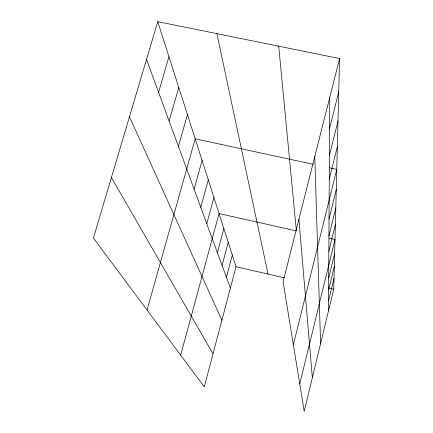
<?xml version="1.0" encoding="UTF-8"?>
<svg xmlns="http://www.w3.org/2000/svg" width="433" height="433" viewBox="0 0 433 433"><rect width="100%" height="100%" fill="white"/><g stroke="black" fill="none" stroke-linecap="round" stroke-linejoin="round"><path stroke-width="0.65" d="M328.49 310.878L329.746 97.43M339.586 58.536L283.101 281.737L304.21 411.35L333.735 289.168L339.586 58.536L157.747 21.65L93.414 238.058L204.284 386.885L236.034 266.717L157.747 21.65M328.55 300.859L334.011 278.3M299.75 383.968L334.996 239.53L329.107 238.21M328.679 278.094L334.639 253.619M328.609 289.975L334.308 266.49M328.928 235.958L335.797 207.992M328.842 251.227L335.375 224.521M293.368 344.792L336.777 169.368L329.556 167.815M329.026 219.049L336.257 189.708M329.264 179.154L337.35 146.608M329.562 128.385L338.741 91.861M329.405 155.387L338.005 120.969M226.416 277.239L232.31 255.059M222.102 265.472L228.267 242.404M217.398 252.656L223.866 228.629M180.664 355.179L219.055 213.561L296.383 230.881L278.717 46.19M206.785 223.704L213.934 197.535M200.76 207.283L208.3 179.906M194.103 189.134L202.081 160.437M147.052 310.066L195.175 138.814L313.151 164.275M178.434 146.408L187.462 114.664M169.13 121.04L178.786 87.515M158.581 92.278L168.962 56.761M236.034 266.717L284.313 277.813M328.539 287.972L333.735 289.168M111.416 177.508L213.02 353.815M129.467 116.78L221.896 320.22M146.527 59.397L230.388 288.075M216.901 33.65L268.027 274.067M298.922 219.233L312.339 377.717M314.769 156.594L320.593 343.558"/></g></svg>
